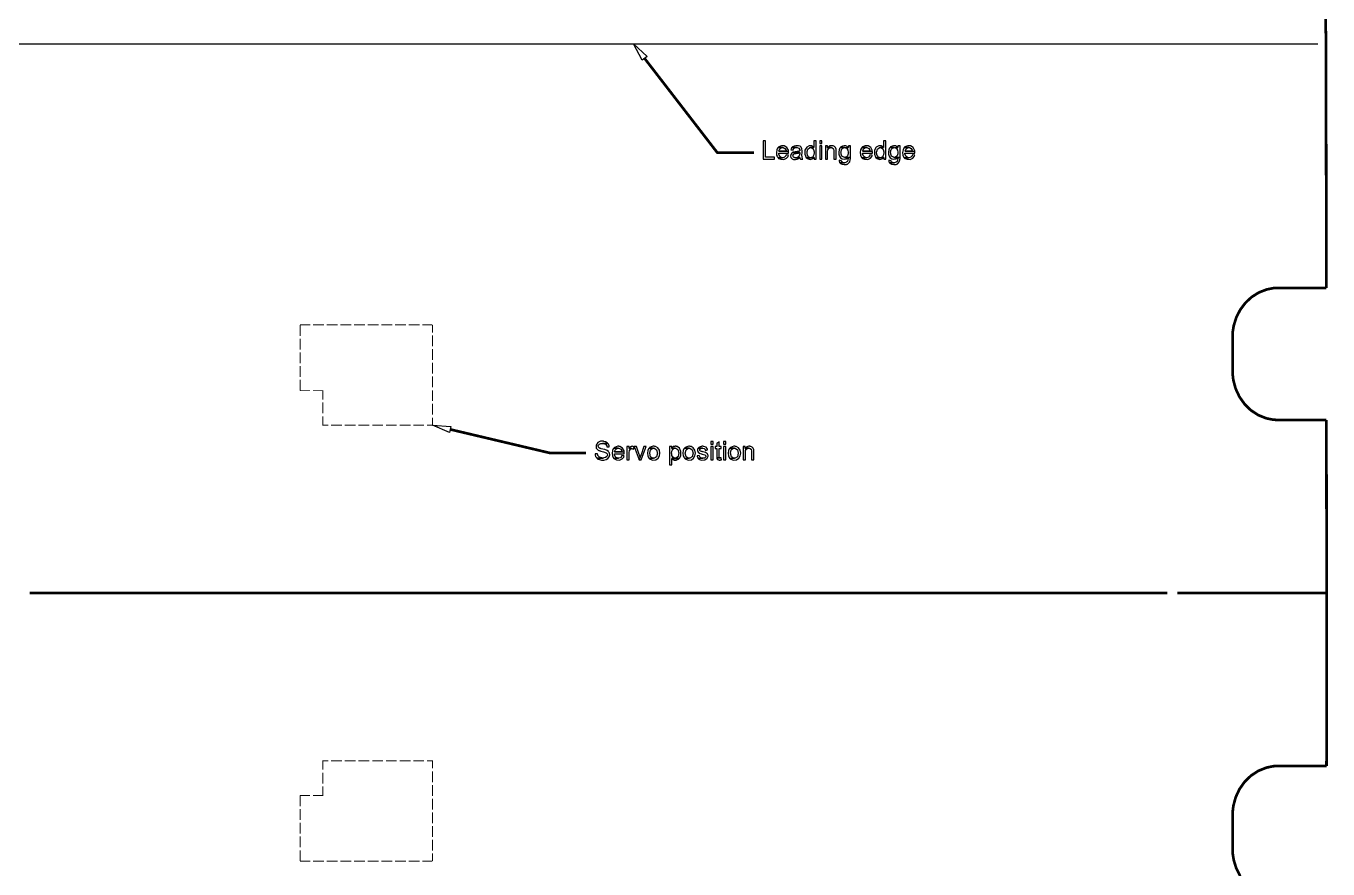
# Model space of a CAD drawing. Extents: x 1 to 22.3, y 1.3 to 32.
# Drawn here: x 10.63 to 21.86, y 17.74 to 25.01 of the extents above; entities that cross this region are included whole.
import ezdxf

# ---------------------------------------------------------------- set-up
doc = ezdxf.new("R2010")
doc.units = 0
doc.layers.get('0').update_dxf_attribs({"linetype": 'CONTINUOUS'})

msp = doc.modelspace()

# ---------------------------------------------------------------- linework, layer by layer
at = {"color": 0, "const_width": 0.02333}
for points in [[(21.8483, 24.8594), (21.8183, 26.6594), (21.8183, 27.3336), (21.8475, 31.9636)], [(21.8508, 22.7544), (21.8483, 24.8594)], [(15.9692, 24.7336), (16.5967, 23.9203), (16.9117, 23.9203)], [(21.8508, 22.7544), (21.4325, 22.7544), (21.4125, 22.7536), (21.3935, 22.7525), (21.3367, 22.741), (21.2674, 22.7142), (21.2056, 22.6749), (21.1521, 22.6249), (21.1079, 22.5658), (21.0742, 22.4997), (21.0518, 22.4281), (21.0426, 22.3717), (21.0417, 22.3528), (21.0417, 22.0386), (21.0415, 22.0192), (21.0481, 21.9606), (21.0682, 21.8854), (21.1008, 21.8156), (21.1449, 21.7528), (21.199, 21.6994), (21.2625, 21.6575), (21.334, 21.629), (21.3928, 21.6172), (21.4125, 21.6161), (21.4325, 21.6153), (21.8517, 21.6153)], [(21.8533, 20.1228), (21.8517, 21.6153)], [(14.2917, 21.5336), (15.1483, 21.3311), (15.4633, 21.3311)], [(10.6634, 20.1219), (20.4783, 20.1228)], [(20.5642, 20.1228), (21.8533, 20.1228), (21.8525, 18.6303)], [(21.1081, 17.6796), (21.0743, 17.7461), (21.0521, 17.8178), (21.0432, 17.874), (21.0425, 17.8928), (21.0417, 17.9144), (21.0417, 18.2069), (21.0417, 18.2265), (21.0486, 18.2856), (21.0689, 18.3606), (21.1015, 18.4304), (21.1454, 18.4928), (21.1997, 18.5458), (21.2631, 18.5876), (21.3346, 18.6161), (21.3936, 18.6282), (21.4133, 18.6294), (21.4333, 18.6303), (21.8525, 18.6303)]]:
    msp.add_lwpolyline(points, dxfattribs=at)
at = {"color": 162, "const_width": 0.01167}
msp.add_lwpolyline([(1.9675, 24.8578), (21.78, 24.8594)], dxfattribs=at)
at = {"color": 0}
for points in [[(15.9483, 24.7178), (15.8725, 24.8586), (15.99, 24.7503)], [(17.0117, 24.0219), (16.9908, 24.0219), (16.9908, 23.8644), (17.0892, 23.8644), (17.0892, 23.8828), (17.0117, 23.8828)], [(17.12, 23.9653), (17.12, 23.9644), (17.1165, 23.9607), (17.1094, 23.946), (17.1056, 23.9229), (17.1082, 23.8994), (17.1143, 23.8843), (17.1175, 23.8803), (17.12, 23.8769), (17.16, 23.8778), (17.1592, 23.8778), (17.1544, 23.8778), (17.136, 23.8881), (17.1262, 23.9075), (17.1258, 23.9119), (17.1258, 23.9169), (17.2108, 23.9169), (17.2108, 23.9269), (17.21, 23.9319), (17.1267, 23.9328), (17.1267, 23.9336), (17.1272, 23.9378), (17.1351, 23.9547), (17.1507, 23.9646), (17.155, 23.9653), (17.1592, 23.9653)], [(17.1592, 23.9811), (17.1583, 23.9811), (17.1496, 23.9811), (17.1257, 23.9707), (17.1233, 23.9686), (17.12, 23.9653), (17.1592, 23.9653), (17.1639, 23.965), (17.1801, 23.9576), (17.189, 23.9422), (17.19, 23.9378), (17.19, 23.9328), (17.1267, 23.9328), (17.21, 23.9319), (17.21, 23.9361), (17.2093, 23.9415), (17.1961, 23.9656), (17.1732, 23.9797), (17.1675, 23.9803), (17.1633, 23.9811)], [(17.24, 23.9653), (17.2375, 23.9628), (17.2358, 23.9586), (17.2342, 23.9553), (17.2325, 23.9503), (17.2317, 23.9461), (17.25, 23.9436), (17.2508, 23.9469), (17.2519, 23.9497), (17.2599, 23.9601), (17.2718, 23.9651), (17.275, 23.9653), (17.28, 23.9653)], [(17.2825, 23.9811), (17.2775, 23.9811), (17.2739, 23.9808), (17.259, 23.9779), (17.2456, 23.971), (17.2425, 23.9686), (17.24, 23.9653), (17.28, 23.9653), (17.2842, 23.965), (17.3, 23.9603), (17.3075, 23.9467), (17.3075, 23.9419), (17.3075, 23.9369), (17.3042, 23.9361), (17.2999, 23.9349), (17.2535, 23.9265), (17.2492, 23.9253), (17.2458, 23.9228), (17.3075, 23.9219), (17.3075, 23.9144), (17.3075, 23.9103), (17.3038, 23.8942), (17.2922, 23.8824), (17.2883, 23.8803), (17.285, 23.8786), (17.3092, 23.8786), (17.3092, 23.8769), (17.31, 23.8719), (17.3108, 23.8678), (17.3125, 23.8644), (17.3333, 23.8644), (17.3325, 23.8661), (17.3307, 23.87), (17.3278, 23.8826), (17.3265, 23.901), (17.3269, 23.9197), (17.3275, 23.9381), (17.3261, 23.9543), (17.321, 23.9676), (17.3104, 23.9767), (17.2969, 23.9801), (17.2925, 23.9803), (17.2875, 23.9811)], [(17.3983, 23.9811), (17.3975, 23.9811), (17.39, 23.9811), (17.3674, 23.9694), (17.3521, 23.9414), (17.3513, 23.9074), (17.3593, 23.8838), (17.3642, 23.8778), (17.4008, 23.8778), (17.3967, 23.8778), (17.3933, 23.8786), (17.3889, 23.8803), (17.3747, 23.8958), (17.37, 23.9167), (17.37, 23.9211), (17.37, 23.9278), (17.3704, 23.9319), (17.3762, 23.9514), (17.391, 23.9638), (17.3958, 23.9644), (17.4, 23.9653), (17.43, 23.9653), (17.4267, 23.9686), (17.4242, 23.9719), (17.4208, 23.9744), (17.4167, 23.9769), (17.415, 23.9778), (17.4117, 23.9794), (17.4075, 23.9803), (17.4025, 23.9811)], [(17.4492, 24.0219), (17.43, 24.0219), (17.43, 23.9653), (17.4, 23.9653), (17.4083, 23.9636), (17.4117, 23.9626), (17.4235, 23.9529), (17.4294, 23.9386), (17.43, 23.9353), (17.4308, 23.9303), (17.4308, 23.9253), (17.4313, 23.9219), (17.4293, 23.9019), (17.42, 23.8847), (17.4167, 23.8828), (17.4133, 23.8803), (17.4092, 23.8786), (17.4308, 23.8786), (17.4308, 23.8644), (17.4492, 23.8644)], [(17.48, 23.9994), (17.4992, 23.9994), (17.4992, 24.0219), (17.48, 24.0219), (17.48, 23.9994)], [(17.48, 23.8644), (17.4992, 23.8644), (17.4992, 23.9786), (17.48, 23.9786), (17.48, 23.8644)], [(17.5458, 23.9786), (17.5283, 23.9786), (17.5283, 23.8644), (17.5483, 23.8644), (17.5483, 23.9269), (17.5482, 23.93), (17.5506, 23.9457), (17.5589, 23.9586), (17.5617, 23.9603), (17.5658, 23.9619), (17.5458, 23.9619)], [(17.5483, 23.9661), (17.5458, 23.9619), (17.5658, 23.9619), (17.57, 23.9636), (17.5742, 23.9644), (17.5783, 23.9644)], [(17.5825, 23.9811), (17.5767, 23.9811), (17.5683, 23.9794), (17.565, 23.9778), (17.5608, 23.9761), (17.5575, 23.9744), (17.5542, 23.9719), (17.5517, 23.9686), (17.5483, 23.9661), (17.5783, 23.9644), (17.5833, 23.9642), (17.5979, 23.9553), (17.6019, 23.9381), (17.6017, 23.9336), (17.6017, 23.8644), (17.6217, 23.8644), (17.6217, 23.9344), (17.6218, 23.9385), (17.6207, 23.9508), (17.6164, 23.9647), (17.6069, 23.9749), (17.595, 23.9797), (17.5908, 23.9803), (17.5867, 23.9811)], [(17.6592, 23.9669), (17.6542, 23.9603), (17.6517, 23.9561), (17.65, 23.9519), (17.6492, 23.9519), (17.6483, 23.9478), (17.6465, 23.9432), (17.6436, 23.9283), (17.6446, 23.9092), (17.6506, 23.8918), (17.6604, 23.8776), (17.6738, 23.8678), (17.6894, 23.864), (17.7068, 23.8674), (17.7211, 23.8758), (17.725, 23.8794), (17.7442, 23.8803), (17.695, 23.8803), (17.6908, 23.8811), (17.6868, 23.8814), (17.6718, 23.8918), (17.6644, 23.909), (17.6642, 23.9128), (17.6642, 23.9178), (17.6633, 23.9236), (17.6635, 23.9276), (17.6685, 23.9481), (17.6822, 23.9625), (17.6867, 23.9636), (17.69, 23.9644), (17.6942, 23.9653)], [(17.6933, 23.9811), (17.6908, 23.9811), (17.6893, 23.9814), (17.6758, 23.9782), (17.6635, 23.9717), (17.6625, 23.9703), (17.6592, 23.9669), (17.6942, 23.9653), (17.695, 23.9653), (17.7033, 23.9636), (17.7267, 23.9644), (17.7267, 23.9653), (17.7251, 23.9668), (17.7153, 23.9747), (17.7039, 23.9801), (17.7017, 23.9803), (17.6975, 23.9811)], [(17.7442, 23.9786), (17.7267, 23.9786), (17.7267, 23.9644), (17.7033, 23.9636), (17.7067, 23.9628), (17.71, 23.9603), (17.7136, 23.9581), (17.7232, 23.9439), (17.7264, 23.9265), (17.7267, 23.9228), (17.7258, 23.9178), (17.7258, 23.9128), (17.7257, 23.9097), (17.719, 23.8936), (17.7065, 23.8825), (17.7033, 23.8819), (17.695, 23.8803), (17.7442, 23.8803)], [(17.8433, 23.9653), (17.8433, 23.9644), (17.8397, 23.9607), (17.8328, 23.946), (17.8289, 23.9229), (17.8315, 23.8994), (17.8375, 23.8843), (17.8408, 23.8803), (17.8433, 23.8769), (17.8833, 23.8778), (17.8825, 23.8778), (17.8778, 23.8778), (17.8593, 23.8881), (17.8496, 23.9075), (17.8492, 23.9119), (17.8492, 23.9169), (17.9342, 23.9169), (17.9342, 23.9269), (17.9333, 23.9319), (17.85, 23.9328), (17.85, 23.9336), (17.8506, 23.9378), (17.8585, 23.9547), (17.874, 23.9646), (17.8783, 23.9653), (17.8825, 23.9653)], [(17.8825, 23.9811), (17.8817, 23.9811), (17.8729, 23.9811), (17.8492, 23.9707), (17.8467, 23.9686), (17.8433, 23.9653), (17.8825, 23.9653), (17.8872, 23.965), (17.9035, 23.9575), (17.9124, 23.9421), (17.9133, 23.9378), (17.9133, 23.9328), (17.85, 23.9328), (17.9333, 23.9319), (17.9333, 23.9361), (17.9325, 23.9415), (17.9194, 23.9656), (17.8965, 23.9797), (17.8908, 23.9803), (17.8867, 23.9811)], [(17.9992, 23.9811), (17.9983, 23.9811), (17.9908, 23.9811), (17.9682, 23.9694), (17.9529, 23.9414), (17.9521, 23.9074), (17.9601, 23.8838), (17.965, 23.8778), (18.0017, 23.8778), (17.9975, 23.8778), (17.9942, 23.8786), (17.9896, 23.8803), (17.9756, 23.8958), (17.9707, 23.9167), (17.9708, 23.9211), (17.9708, 23.9278), (17.9713, 23.9319), (17.9771, 23.9514), (17.9918, 23.9638), (17.9967, 23.9644), (18.0008, 23.9653), (18.0308, 23.9653), (18.0275, 23.9686), (18.025, 23.9719), (18.0217, 23.9744), (18.0175, 23.9769), (18.0158, 23.9778), (18.0125, 23.9794), (18.0083, 23.9803), (18.0033, 23.9811)], [(18.05, 24.0219), (18.0308, 24.0219), (18.0308, 23.9653), (18.0008, 23.9653), (18.0092, 23.9636), (18.0126, 23.9626), (18.0243, 23.9529), (18.0303, 23.9386), (18.0308, 23.9353), (18.0317, 23.9303), (18.0317, 23.9253), (18.0321, 23.9219), (18.0301, 23.9019), (18.0208, 23.8847), (18.0175, 23.8828), (18.0142, 23.8803), (18.01, 23.8786), (18.0317, 23.8786), (18.0317, 23.8644), (18.05, 23.8644)], [(18.0875, 23.9669), (18.085, 23.9636), (18.0825, 23.9603), (18.08, 23.9561), (18.0783, 23.9519), (18.0775, 23.9519), (18.0767, 23.9478), (18.0749, 23.9432), (18.0719, 23.9283), (18.0729, 23.9092), (18.0789, 23.8918), (18.0888, 23.8776), (18.1021, 23.8678), (18.1178, 23.864), (18.1351, 23.8674), (18.1494, 23.8758), (18.1533, 23.8794), (18.1725, 23.8803), (18.1233, 23.8803), (18.1192, 23.8811), (18.1151, 23.8814), (18.1001, 23.8918), (18.0928, 23.909), (18.0925, 23.9128), (18.0925, 23.9178), (18.0917, 23.9236), (18.0918, 23.9276), (18.0968, 23.9481), (18.1106, 23.9625), (18.115, 23.9636), (18.1183, 23.9644), (18.1225, 23.9653)], [(18.1217, 23.9811), (18.1192, 23.9811), (18.1176, 23.9814), (18.1042, 23.9782), (18.0918, 23.9717), (18.0908, 23.9703), (18.0875, 23.9669), (18.1225, 23.9653), (18.1233, 23.9653), (18.1317, 23.9636), (18.155, 23.9644), (18.155, 23.9653), (18.1535, 23.9668), (18.1436, 23.9749), (18.1322, 23.9801), (18.13, 23.9803), (18.1258, 23.9811)], [(18.1725, 23.9786), (18.155, 23.9786), (18.155, 23.9644), (18.1317, 23.9636), (18.135, 23.9628), (18.1383, 23.9603), (18.1418, 23.9581), (18.1515, 23.9439), (18.1547, 23.9265), (18.155, 23.9228), (18.1542, 23.9178), (18.1542, 23.9128), (18.154, 23.9097), (18.1474, 23.8936), (18.1349, 23.8825), (18.1317, 23.8819), (18.1233, 23.8803), (18.1725, 23.8803)], [(18.2092, 23.9653), (18.2092, 23.9644), (18.2056, 23.9607), (18.1986, 23.946), (18.1947, 23.9229), (18.1974, 23.8994), (18.2033, 23.8843), (18.2067, 23.8803), (18.2092, 23.8769), (18.2492, 23.8778), (18.2483, 23.8778), (18.2436, 23.8778), (18.2251, 23.8881), (18.2154, 23.9075), (18.215, 23.9119), (18.215, 23.9169), (18.3, 23.9169), (18.3, 23.9269), (18.2992, 23.9319), (18.2158, 23.9328), (18.2158, 23.9336), (18.2164, 23.9378), (18.2243, 23.9547), (18.2399, 23.9646), (18.2442, 23.9653), (18.2483, 23.9653)], [(18.2483, 23.9811), (18.2475, 23.9811), (18.2387, 23.9811), (18.215, 23.9707), (18.2125, 23.9686), (18.2092, 23.9653), (18.2483, 23.9653), (18.2531, 23.965), (18.2693, 23.9576), (18.2782, 23.9422), (18.2792, 23.9378), (18.2792, 23.9328), (18.2158, 23.9328), (18.2992, 23.9319), (18.2992, 23.9361), (18.2983, 23.9415), (18.2853, 23.9656), (18.2624, 23.9797), (18.2567, 23.9803), (18.2525, 23.9811)], [(17.19, 23.9011), (17.1883, 23.8961), (17.1868, 23.8935), (17.1768, 23.8825), (17.1633, 23.8775), (17.16, 23.8778), (17.12, 23.8769), (17.1208, 23.8761), (17.1254, 23.8718), (17.1437, 23.8637), (17.1703, 23.8625), (17.194, 23.8726), (17.2068, 23.8885), (17.2083, 23.8944), (17.21, 23.8986)], [(17.2458, 23.9228), (17.2417, 23.9211), (17.2383, 23.9176), (17.2304, 23.905), (17.2276, 23.8907), (17.2319, 23.8785), (17.2415, 23.8692), (17.2549, 23.8633), (17.2703, 23.8617), (17.2865, 23.8646), (17.2983, 23.8701), (17.3017, 23.8728), (17.305, 23.8753), (17.2717, 23.8769), (17.27, 23.8769), (17.265, 23.8778), (17.2608, 23.8786), (17.2575, 23.8803), (17.2542, 23.8819), (17.2533, 23.8836), (17.2508, 23.8869), (17.2492, 23.8911), (17.2483, 23.8953), (17.2483, 23.8961), (17.2492, 23.9003), (17.2517, 23.9044), (17.2517, 23.9053), (17.255, 23.9086), (17.2585, 23.9106), (17.2765, 23.9146), (17.2964, 23.9179), (17.3008, 23.9194), (17.3042, 23.9203), (17.3075, 23.9219)], [(17.285, 23.8786), (17.2808, 23.8778), (17.2758, 23.8769), (17.2717, 23.8769), (17.305, 23.8753), (17.3092, 23.8786)], [(17.4092, 23.8786), (17.405, 23.8778), (17.3642, 23.8778), (17.3675, 23.8744), (17.3718, 23.8707), (17.3987, 23.8618), (17.4246, 23.8704), (17.4283, 23.8753), (17.4308, 23.8786)], [(17.6475, 23.8553), (17.6475, 23.8528), (17.6483, 23.8478), (17.6492, 23.8436), (17.65, 23.8394), (17.6517, 23.8361), (17.6542, 23.8328), (17.6925, 23.8344), (17.6883, 23.8344), (17.68, 23.8361), (17.6758, 23.8378), (17.6733, 23.8394), (17.6717, 23.8403), (17.6692, 23.8436), (17.6675, 23.8478), (17.6667, 23.8519)], [(17.7442, 23.8803), (17.725, 23.8794), (17.725, 23.8753), (17.7249, 23.8712), (17.7237, 23.8589), (17.7199, 23.8461), (17.7104, 23.8378), (17.6969, 23.8346), (17.6925, 23.8344), (17.6542, 23.8328), (17.6567, 23.8303), (17.66, 23.8278), (17.66, 23.8269), (17.6667, 23.8236), (17.6701, 23.8218), (17.6901, 23.8182), (17.7106, 23.8201), (17.7142, 23.8211), (17.7183, 23.8228), (17.7217, 23.8244), (17.7256, 23.8268), (17.7382, 23.8408), (17.7433, 23.8592), (17.7433, 23.8636), (17.7442, 23.8686), (17.7442, 23.8744)], [(17.9133, 23.9011), (17.9117, 23.8961), (17.9103, 23.8935), (17.9003, 23.8825), (17.8867, 23.8775), (17.8833, 23.8778), (17.8433, 23.8769), (17.8442, 23.8761), (17.8487, 23.8718), (17.8671, 23.8637), (17.8936, 23.8625), (17.9174, 23.8726), (17.93, 23.8885), (17.9317, 23.8944), (17.9333, 23.8986)], [(18.01, 23.8786), (18.0058, 23.8778), (17.965, 23.8778), (17.9683, 23.8744), (17.9726, 23.8707), (17.9994, 23.8618), (18.0254, 23.8704), (18.0292, 23.8753), (18.0317, 23.8786)], [(18.0758, 23.8553), (18.0758, 23.8528), (18.0767, 23.8478), (18.0775, 23.8436), (18.0783, 23.8394), (18.08, 23.8361), (18.0825, 23.8328), (18.1208, 23.8344), (18.1167, 23.8344), (18.1083, 23.8361), (18.1042, 23.8378), (18.1017, 23.8394), (18.1, 23.8403), (18.0975, 23.8436), (18.0958, 23.8478), (18.095, 23.8519)], [(18.1725, 23.8803), (18.1533, 23.8794), (18.1533, 23.8753), (18.1532, 23.8712), (18.1521, 23.8589), (18.1482, 23.8461), (18.1387, 23.8378), (18.1253, 23.8346), (18.1208, 23.8344), (18.0825, 23.8328), (18.085, 23.8303), (18.0883, 23.8278), (18.0883, 23.8269), (18.095, 23.8236), (18.0985, 23.8218), (18.1185, 23.8182), (18.1389, 23.8201), (18.1425, 23.8211), (18.1467, 23.8228), (18.15, 23.8244), (18.1539, 23.8268), (18.1665, 23.8408), (18.1717, 23.8592), (18.1717, 23.8636), (18.1725, 23.8686), (18.1725, 23.8744)], [(18.2792, 23.9011), (18.2775, 23.8961), (18.2761, 23.8935), (18.2661, 23.8825), (18.2525, 23.8775), (18.2492, 23.8778), (18.2092, 23.8769), (18.21, 23.8761), (18.2146, 23.8718), (18.2329, 23.8637), (18.2594, 23.8625), (18.2832, 23.8726), (18.2958, 23.8885), (18.2975, 23.8944), (18.2992, 23.8986)], [(14.2858, 21.5078), (14.1383, 21.5703), (14.2975, 21.5594)], [(15.6042, 21.4311), (15.5958, 21.4311), (15.5882, 21.4308), (15.5657, 21.4208), (15.5497, 21.3987), (15.5515, 21.3731), (15.5675, 21.355), (15.5742, 21.3519), (15.5775, 21.3503), (15.5817, 21.3494), (15.5858, 21.3478), (15.5904, 21.3463), (15.6143, 21.3407), (15.6369, 21.3324), (15.6408, 21.3294), (15.6433, 21.3269), (15.6442, 21.3261), (15.6458, 21.3231), (15.6476, 21.3118), (15.6426, 21.2999), (15.6317, 21.2914), (15.6211, 21.2879), (15.6175, 21.2878), (15.6133, 21.2869), (15.5558, 21.2869), (15.5592, 21.2836), (15.5625, 21.2811), (15.5663, 21.2783), (15.579, 21.2726), (15.5982, 21.2685), (15.6181, 21.2689), (15.6368, 21.2737), (15.6525, 21.2828), (15.6635, 21.296), (15.6676, 21.3132), (15.6653, 21.3294), (15.6633, 21.3344), (15.6608, 21.3378), (15.6608, 21.3386), (15.6583, 21.3411), (15.6561, 21.3444), (15.6454, 21.3517), (15.6269, 21.359), (15.6071, 21.364), (15.5943, 21.3668), (15.59, 21.3678), (15.5858, 21.3694), (15.5825, 21.3711), (15.5789, 21.3725), (15.57, 21.3817), (15.5694, 21.3953), (15.5785, 21.4069), (15.5903, 21.4119), (15.5942, 21.4119), (15.5992, 21.4128), (15.6525, 21.4128), (15.6492, 21.4161), (15.6458, 21.4189), (15.6325, 21.4265), (15.6175, 21.4303), (15.6133, 21.4311), (15.6083, 21.4311)], [(15.6525, 21.4128), (15.605, 21.4128), (15.6092, 21.4128), (15.6146, 21.4128), (15.6306, 21.4065), (15.6415, 21.3919), (15.6425, 21.3878), (15.6433, 21.3828), (15.6633, 21.3844), (15.6625, 21.3894), (15.6617, 21.3936), (15.6608, 21.3978), (15.6592, 21.4019), (15.6575, 21.4053), (15.655, 21.4094)], [(15.7025, 21.3719), (15.7025, 21.3711), (15.6989, 21.3674), (15.6919, 21.3526), (15.6881, 21.3296), (15.6907, 21.3061), (15.6967, 21.291), (15.7, 21.2869), (15.7025, 21.2836), (15.7425, 21.2844), (15.7417, 21.2844), (15.7369, 21.2844), (15.7185, 21.2947), (15.7088, 21.3142), (15.7083, 21.3186), (15.7083, 21.3236), (15.7933, 21.3236), (15.7933, 21.3336), (15.7925, 21.3386), (15.7092, 21.3394), (15.7092, 21.3403), (15.7097, 21.3444), (15.7176, 21.3614), (15.7332, 21.3712), (15.7375, 21.3719), (15.7417, 21.3719)], [(15.7417, 21.3878), (15.7408, 21.3878), (15.7376, 21.3878), (15.7083, 21.3774), (15.7058, 21.3753), (15.7025, 21.3719), (15.7417, 21.3719), (15.7464, 21.3715), (15.7626, 21.3642), (15.7715, 21.3487), (15.7725, 21.3444), (15.7725, 21.3394), (15.7092, 21.3394), (15.7925, 21.3386), (15.7925, 21.3428), (15.7917, 21.3482), (15.7786, 21.3721), (15.7557, 21.3864), (15.75, 21.3869), (15.7458, 21.3878)], [(15.8342, 21.3853), (15.8167, 21.3853), (15.8167, 21.2711), (15.8358, 21.2711), (15.8358, 21.3311), (15.8362, 21.3343), (15.839, 21.3528), (15.8493, 21.3663), (15.8533, 21.3669), (15.8583, 21.3678), (15.8342, 21.3678)], [(15.8592, 21.3878), (15.8583, 21.3878), (15.8556, 21.3876), (15.8457, 21.3832), (15.8382, 21.3749), (15.8367, 21.3728), (15.8342, 21.3678), (15.86, 21.3678), (15.8642, 21.3669), (15.8725, 21.3636), (15.8792, 21.3819), (15.875, 21.3836), (15.8708, 21.3853), (15.8667, 21.3869), (15.8625, 21.3878)], [(15.8992, 21.3853), (15.8783, 21.3853), (15.9217, 21.2711), (15.9308, 21.2936), (15.9304, 21.295), (15.9256, 21.3115), (15.925, 21.3128), (15.9233, 21.3169)], [(15.9833, 21.3853), (15.9633, 21.3853), (15.9383, 21.3153), (15.9378, 21.3149), (15.9343, 21.3053), (15.9311, 21.2946), (15.9308, 21.2936), (15.9217, 21.2711), (15.94, 21.2711)], [(16.0075, 21.3719), (16.005, 21.3694), (16.0019, 21.3656), (15.9961, 21.351), (15.9931, 21.3278), (15.9962, 21.3047), (16.0025, 21.2904), (16.0058, 21.2869), (16.0083, 21.2836), (16.0467, 21.2844), (16.045, 21.2844), (16.0389, 21.2846), (16.0207, 21.2983), (16.0126, 21.3279), (16.0203, 21.3576), (16.0369, 21.3711), (16.0425, 21.3711), (16.0467, 21.3719)], [(16.0467, 21.3878), (16.0458, 21.3878), (16.0429, 21.3878), (16.0267, 21.3843), (16.0122, 21.3767), (16.01, 21.3744), (16.0075, 21.3719), (16.0467, 21.3719), (16.0531, 21.3721), (16.0722, 21.3585), (16.0807, 21.3282), (16.0722, 21.2979), (16.0531, 21.2843), (16.0467, 21.2844), (16.0083, 21.2836), (16.0108, 21.2811), (16.0174, 21.2767), (16.0406, 21.2683), (16.0654, 21.2707), (16.0846, 21.2842), (16.0968, 21.305), (16.1013, 21.3294), (16.0965, 21.3539), (16.0818, 21.3743), (16.0626, 21.3854), (16.0558, 21.3869), (16.0508, 21.3878)], [(16.2025, 21.3853), (16.1842, 21.3853), (16.1842, 21.2278), (16.2042, 21.2278), (16.2042, 21.2828), (16.2675, 21.2828), (16.2325, 21.2844), (16.2292, 21.2844), (16.2257, 21.2849), (16.2117, 21.2942), (16.2039, 21.3094), (16.2033, 21.3128), (16.2025, 21.3169), (16.2025, 21.3219), (16.2021, 21.3257), (16.2036, 21.3449), (16.2121, 21.3618), (16.215, 21.3644), (16.2183, 21.3678), (16.2217, 21.3694), (16.2025, 21.3703)], [(16.205, 21.3744), (16.2025, 21.3703), (16.2217, 21.3694), (16.2258, 21.3711), (16.2292, 21.3719), (16.2333, 21.3728)], [(16.235, 21.3878), (16.2325, 21.3878), (16.2304, 21.3874), (16.2192, 21.3849), (16.2096, 21.379), (16.2083, 21.3769), (16.205, 21.3744), (16.2333, 21.3728), (16.239, 21.3729), (16.256, 21.3599), (16.2642, 21.3306), (16.2578, 21.3003), (16.2424, 21.2851), (16.2367, 21.2844), (16.2325, 21.2844), (16.2675, 21.2828), (16.2726, 21.2881), (16.2814, 21.3097), (16.2825, 21.3425), (16.2704, 21.3715), (16.2511, 21.3858), (16.2442, 21.3869), (16.24, 21.3878)], [(16.3142, 21.3719), (16.3117, 21.3694), (16.3085, 21.3656), (16.3028, 21.351), (16.2997, 21.3278), (16.3028, 21.3047), (16.3092, 21.2904), (16.3125, 21.2869), (16.315, 21.2836), (16.3533, 21.2844), (16.3517, 21.2844), (16.3456, 21.2846), (16.3274, 21.2983), (16.3194, 21.3279), (16.3269, 21.3576), (16.3436, 21.3711), (16.3492, 21.3711), (16.3533, 21.3719)], [(16.3533, 21.3878), (16.3525, 21.3878), (16.3494, 21.3878), (16.3333, 21.3843), (16.3189, 21.3767), (16.3167, 21.3744), (16.3142, 21.3719), (16.3533, 21.3719), (16.3597, 21.3721), (16.3789, 21.3585), (16.3874, 21.3282), (16.3789, 21.2979), (16.3597, 21.2843), (16.3533, 21.2844), (16.315, 21.2836), (16.3175, 21.2811), (16.324, 21.2767), (16.3472, 21.2683), (16.3721, 21.2707), (16.3913, 21.2842), (16.4035, 21.305), (16.4079, 21.3294), (16.4032, 21.3539), (16.3885, 21.3743), (16.3693, 21.3854), (16.3625, 21.3869), (16.3575, 21.3878)], [(16.4308, 21.3728), (16.4283, 21.3694), (16.4275, 21.3678), (16.4261, 21.3639), (16.4253, 21.3504), (16.4313, 21.3371), (16.4435, 21.3279), (16.4558, 21.3235), (16.46, 21.3228), (16.4658, 21.3211), (16.4758, 21.3178), (16.4776, 21.3175), (16.4875, 21.315), (16.4951, 21.3089), (16.4958, 21.3069), (16.4967, 21.3028), (16.4967, 21.3003), (16.4958, 21.2969), (16.4933, 21.2928), (16.49, 21.2903), (16.4875, 21.2878), (16.4842, 21.2861), (16.4758, 21.2844), (16.4708, 21.2844), (16.4308, 21.2836), (16.4333, 21.2803), (16.4367, 21.2778), (16.4417, 21.2742), (16.461, 21.2689), (16.4882, 21.271), (16.5094, 21.2844), (16.5167, 21.3035), (16.5158, 21.3094), (16.515, 21.3136), (16.5142, 21.3178), (16.5117, 21.3211), (16.5103, 21.324), (16.4933, 21.3336), (16.4736, 21.3393), (16.4708, 21.3403), (16.47, 21.3403), (16.4642, 21.3419), (16.4611, 21.3425), (16.4519, 21.346), (16.4443, 21.3529), (16.4442, 21.3615), (16.4514, 21.3688), (16.4542, 21.3703), (16.4583, 21.3711), (16.4633, 21.3719), (16.4683, 21.3719)], [(16.4667, 21.3878), (16.4633, 21.3878), (16.46, 21.3875), (16.4472, 21.3846), (16.436, 21.3782), (16.4333, 21.3761), (16.4308, 21.3728), (16.4683, 21.3719), (16.471, 21.3718), (16.4828, 21.3686), (16.4915, 21.3604), (16.4925, 21.3578), (16.4933, 21.3528), (16.5125, 21.3561), (16.5117, 21.3578), (16.5111, 21.3625), (16.4999, 21.379), (16.4811, 21.3867), (16.4767, 21.3869), (16.4717, 21.3878)], [(16.54, 21.4061), (16.5592, 21.4061), (16.5592, 21.4286), (16.54, 21.4286), (16.54, 21.4061)], [(16.54, 21.2711), (16.5592, 21.2711), (16.5592, 21.3853), (16.54, 21.3853), (16.54, 21.2711)], [(16.6108, 21.4253), (16.5917, 21.4136), (16.5917, 21.3853), (16.5775, 21.3853), (16.5775, 21.3703), (16.5917, 21.3703), (16.5917, 21.2919), (16.5925, 21.2878), (16.6217, 21.2878), (16.6183, 21.2878), (16.615, 21.2894), (16.6142, 21.2894), (16.6117, 21.2928), (16.6117, 21.2936), (16.6108, 21.2978), (16.6108, 21.3703), (16.63, 21.3703), (16.63, 21.3853), (16.6108, 21.3853)], [(16.6492, 21.4061), (16.6683, 21.4061), (16.6683, 21.4286), (16.6492, 21.4286), (16.6492, 21.4061)], [(16.6492, 21.2711), (16.6683, 21.2711), (16.6683, 21.3853), (16.6492, 21.3853), (16.6492, 21.2711)], [(16.7042, 21.3719), (16.7017, 21.3694), (16.6986, 21.3656), (16.6928, 21.351), (16.6897, 21.3278), (16.6928, 21.3047), (16.6992, 21.2904), (16.7025, 21.2869), (16.705, 21.2836), (16.7433, 21.2844), (16.7417, 21.2844), (16.7356, 21.2846), (16.7174, 21.2983), (16.7093, 21.3279), (16.7169, 21.3576), (16.7336, 21.3711), (16.7392, 21.3711), (16.7433, 21.3719)], [(16.7433, 21.3878), (16.7425, 21.3878), (16.7396, 21.3878), (16.7233, 21.3843), (16.7089, 21.3767), (16.7067, 21.3744), (16.7042, 21.3719), (16.7433, 21.3719), (16.7497, 21.3721), (16.7689, 21.3585), (16.7774, 21.3282), (16.7689, 21.2979), (16.7497, 21.2843), (16.7433, 21.2844), (16.705, 21.2836), (16.7075, 21.2811), (16.714, 21.2767), (16.7372, 21.2683), (16.7621, 21.2707), (16.7813, 21.2842), (16.7935, 21.305), (16.7979, 21.3294), (16.7932, 21.3539), (16.7785, 21.3743), (16.7593, 21.3854), (16.7525, 21.3869), (16.7475, 21.3878)], [(16.8358, 21.3853), (16.8183, 21.3853), (16.8183, 21.2711), (16.8383, 21.2711), (16.8383, 21.3336), (16.8382, 21.3367), (16.8406, 21.3524), (16.8489, 21.3653), (16.8517, 21.3669), (16.8558, 21.3686), (16.8358, 21.3686)], [(16.8383, 21.3728), (16.8358, 21.3686), (16.8558, 21.3686), (16.86, 21.3703), (16.8642, 21.3711), (16.8683, 21.3711)], [(16.8725, 21.3878), (16.8667, 21.3878), (16.8583, 21.3861), (16.855, 21.3844), (16.8508, 21.3828), (16.8475, 21.3811), (16.8442, 21.3786), (16.8417, 21.3753), (16.8383, 21.3728), (16.8683, 21.3711), (16.8733, 21.3708), (16.8879, 21.3619), (16.8919, 21.3447), (16.8917, 21.3403), (16.8917, 21.2711), (16.9117, 21.2711), (16.9117, 21.3411), (16.9117, 21.3453), (16.9107, 21.3575), (16.9063, 21.3714), (16.8969, 21.3815), (16.885, 21.3864), (16.8808, 21.3869), (16.8767, 21.3878)], [(15.5617, 21.3236), (15.5425, 21.3219), (15.5425, 21.3178), (15.5429, 21.314), (15.5465, 21.3012), (15.5536, 21.29), (15.5558, 21.2869), (15.6083, 21.2869), (15.605, 21.2869), (15.601, 21.2874), (15.5796, 21.2943), (15.565, 21.3097), (15.5642, 21.3144), (15.5625, 21.3186)], [(15.7725, 21.3078), (15.7708, 21.3028), (15.7693, 21.3001), (15.7594, 21.2892), (15.7458, 21.2842), (15.7425, 21.2844), (15.7025, 21.2836), (15.7033, 21.2828), (15.7079, 21.2785), (15.7263, 21.2704), (15.7528, 21.2692), (15.7765, 21.2793), (15.7892, 21.2951), (15.7908, 21.3011), (15.7925, 21.3053)], [(16.2675, 21.2828), (16.2042, 21.2828), (16.2058, 21.2803), (16.2092, 21.2778), (16.2125, 21.2753), (16.2167, 21.2728), (16.2167, 21.2719), (16.2208, 21.2703), (16.2242, 21.2693), (16.2419, 21.2692), (16.2583, 21.2756), (16.2608, 21.2778), (16.2642, 21.2803)], [(16.4408, 21.3078), (16.4217, 21.3053), (16.4225, 21.3028), (16.4233, 21.2986), (16.425, 21.2944), (16.4267, 21.2903), (16.4283, 21.2869), (16.4308, 21.2836), (16.4708, 21.2844), (16.47, 21.2844), (16.4675, 21.2843), (16.4543, 21.2879), (16.4443, 21.2969), (16.4433, 21.2994), (16.4417, 21.3036)], [(16.63, 21.2886), (16.625, 21.2878), (16.5925, 21.2878), (16.5933, 21.2844), (16.5933, 21.2819), (16.5983, 21.2753), (16.6017, 21.2728), (16.605, 21.2719), (16.6083, 21.2703), (16.6133, 21.2694), (16.62, 21.2694), (16.6242, 21.2703), (16.6283, 21.2703), (16.6325, 21.2711)]]:
    msp.add_lwpolyline(points, close=True, dxfattribs=at)
at = {"color": 253, "const_width": 0.0075}
for points in [[(13.0833, 22.4353), (12.9967, 22.4353)], [(12.9967, 22.3403), (12.9967, 22.4353)], [(13.2017, 22.4353), (13.1067, 22.4353)], [(13.32, 22.4353), (13.225, 22.4353)], [(13.4375, 22.4353), (13.3433, 22.4353)], [(13.5558, 22.4353), (13.4616, 22.4353)], [(13.6742, 22.4353), (13.5792, 22.4353)], [(13.7917, 22.4353), (13.6975, 22.4353)], [(13.91, 22.4353), (13.8158, 22.4353)], [(14.0283, 22.4353), (13.9342, 22.4353)], [(14.1383, 22.4353), (14.0517, 22.4353)], [(14.1383, 22.3686), (14.1383, 22.4353)], [(12.9967, 22.2228), (12.9967, 22.3169)], [(14.1383, 22.2503), (14.1383, 22.3444)], [(12.9967, 22.1044), (12.9967, 22.1986)], [(14.1383, 22.1319), (14.1383, 22.2269)], [(12.9967, 21.9861), (12.9967, 22.0811)], [(14.1383, 22.0144), (14.1383, 22.1086)], [(12.9967, 21.8678), (12.9967, 21.9628)], [(14.1383, 21.8961), (14.1383, 21.9903)], [(12.9967, 21.8678), (13.0825, 21.8678)], [(13.1067, 21.8678), (13.1925, 21.8678), (13.1925, 21.7894)], [(14.1383, 21.7778), (14.1383, 21.8719)], [(13.1925, 21.7661), (13.1925, 21.6711)], [(14.1383, 21.6594), (14.1383, 21.7544)], [(13.1925, 21.6478), (13.1925, 21.5694), (13.24, 21.5694)], [(13.2642, 21.5694), (13.3583, 21.5694)], [(13.3817, 21.5694), (13.4767, 21.5694)], [(13.5, 21.5694), (13.595, 21.5694)], [(13.6183, 21.5694), (13.7125, 21.5694)], [(13.7367, 21.5694), (13.8308, 21.5694)], [(13.8542, 21.5694), (13.9492, 21.5694)], [(13.9725, 21.5694), (14.0667, 21.5694)], [(14.0908, 21.5694), (14.1383, 21.5694), (14.1383, 21.6361)], [(13.1925, 18.5969), (13.1925, 18.6753), (13.24, 18.6753)], [(13.2642, 18.6753), (13.3583, 18.6753)], [(13.3817, 18.6753), (13.4767, 18.6753)], [(13.5, 18.6753), (13.595, 18.6753)], [(13.6183, 18.6753), (13.7125, 18.6753)], [(13.7367, 18.6753), (13.8308, 18.6753)], [(13.8542, 18.6753), (13.9492, 18.6753)], [(13.9725, 18.6753), (14.0667, 18.6753)], [(14.0908, 18.6753), (14.1383, 18.6753), (14.1383, 18.6086)], [(13.1925, 18.4786), (13.1925, 18.5728)], [(14.1383, 18.5844), (14.1383, 18.4903)], [(13.1067, 18.3761), (13.1925, 18.3761), (13.1925, 18.4553)], [(14.1383, 18.4669), (14.1383, 18.3719)], [(12.9967, 18.3761), (13.0825, 18.3761)], [(12.9967, 18.3761), (12.9967, 18.2819)], [(14.1383, 18.3486), (14.1383, 18.2536)], [(12.9967, 18.2578), (12.9967, 18.1636)], [(14.1383, 18.2303), (14.1383, 18.1361)], [(12.9967, 18.1403), (12.9967, 18.0453)], [(14.1383, 18.1119), (14.1383, 18.0178)], [(12.9967, 18.0219), (12.9967, 17.9278)], [(14.1383, 17.9944), (14.1383, 17.8994)], [(12.9967, 17.9036), (12.9967, 17.8094)], [(14.1383, 17.8761), (14.1383, 17.8094)], [(13.0833, 17.8094), (12.9967, 17.8094)], [(13.2017, 17.8094), (13.1067, 17.8094)], [(13.32, 17.8094), (13.225, 17.8094)], [(13.4375, 17.8094), (13.3433, 17.8094)], [(13.5558, 17.8094), (13.4616, 17.8094)], [(13.6742, 17.8094), (13.5792, 17.8094)], [(13.7917, 17.8094), (13.6975, 17.8094)], [(13.91, 17.8094), (13.8158, 17.8094)], [(14.0283, 17.8094), (13.9342, 17.8094)], [(14.1383, 17.8094), (14.0517, 17.8094)]]:
    msp.add_lwpolyline(points, dxfattribs=at)

doc.saveas('drawing.dxf')
